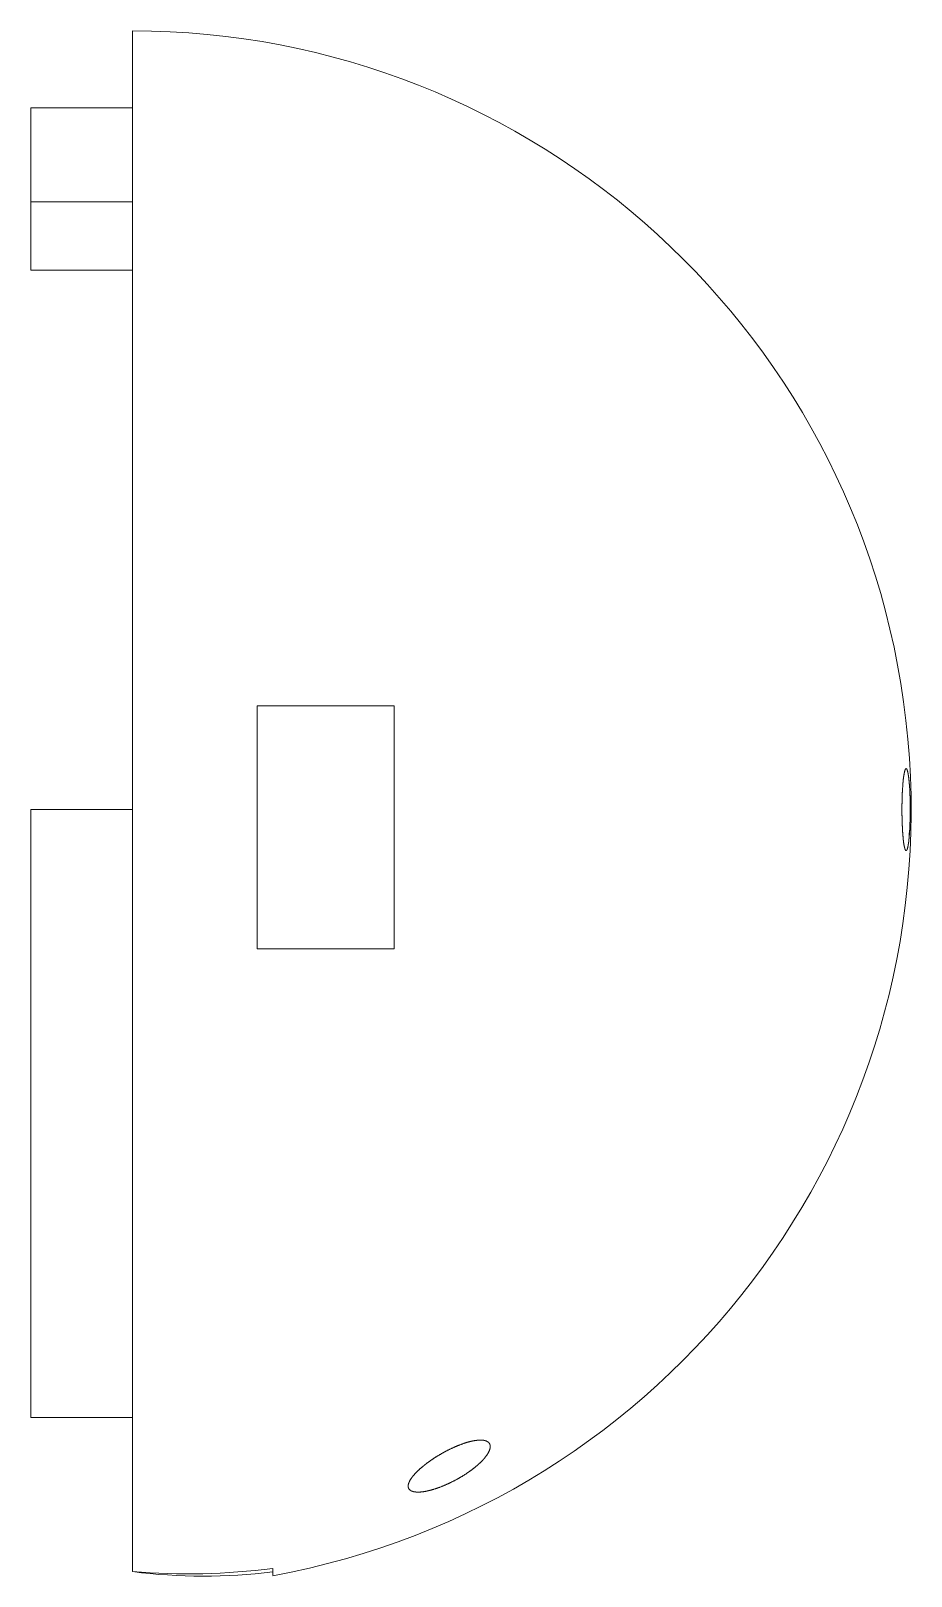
# Paper-space layout '_Direita' of a CAD drawing. Header units: millimetres. Extents: x -10 to 75, y -74 to 75.
import ezdxf

# ---------------------------------------------------------------- set-up
doc = ezdxf.new("R2010")
doc.units = ezdxf.units.MM

psp = doc.layouts.new('_Direita')

# ---------------------------------------------------------------- linework, layer by layer
at = {"color": 7, "linetype": 'Continuous', "lineweight": 15}
for p, q in [((0, 75), (0, -73.38)), ((0, 67.6), (-9.8, 67.6)), ((-9.8, 51.96), (-9.8, 67.6)), ((-9.8, 58.54), (0, 58.54)), ((-9.8, 51.96), (0, 51.96)), ((12, 10), (25.2, 10)), ((12, -13.4), (12, 10)), ((25.2, 10), (25.2, -13.4)), ((-9.8, 0), (0, 0)), ((-9.8, -58.54), (-9.8, 0)), ((25.2, -13.4), (12, -13.4)), ((-9.8, -58.54), (0, -58.54)), ((13.5, -73.77), (13.5, -73.08))]:
    psp.add_line(p, q, dxfattribs=at)
for centre, radius, start, end in [((0, 0), 75, 280.3698, 90), ((5.33, -10.04), 63.56, 265.1918, 277.3864), ((6.85, -19.56), 54.26, 262.7495, 277.0428)]:
    psp.add_arc(centre, radius, start, end, dxfattribs=at)
for points, knots in [([(74.78, -3.02), (74.81, -2.66), (74.83, -2.46), (74.86, -2.04), (74.87, -1.81), (74.89, -1.33), (74.9, -1.09), (74.91, -0.58), (74.92, -0.32), (74.92, 0.19), (74.91, 0.45), (74.9, 0.96), (74.9, 1.22), (74.88, 1.69), (74.87, 1.93), (74.84, 2.36), (74.82, 2.56), (74.79, 2.93), (74.77, 3.1), (74.72, 3.4), (74.7, 3.52), (74.65, 3.73), (74.63, 3.81), (74.58, 3.92), (74.55, 3.95), (74.5, 3.95), (74.47, 3.93), (74.42, 3.84), (74.4, 3.77), (74.35, 3.58), (74.33, 3.46), (74.28, 3.18), (74.26, 3.02), (74.22, 2.66), (74.21, 2.47), (74.18, 2.04), (74.16, 1.81), (74.14, 1.34), (74.14, 1.09), (74.12, 0.58), (74.12, 0.33), (74.12, -0.19), (74.12, -0.45), (74.13, -0.96), (74.14, -1.21), (74.16, -1.69), (74.17, -1.93), (74.2, -2.36), (74.22, -2.56), (74.25, -2.94), (74.27, -3.1), (74.31, -3.4), (74.34, -3.52), (74.39, -3.73), (74.41, -3.81), (74.46, -3.92), (74.49, -3.95), (74.54, -3.95), (74.56, -3.93), (74.62, -3.84), (74.64, -3.77), (74.69, -3.58), (74.71, -3.46), (74.76, -3.18), (74.78, -3.02), (74.81, -2.66)], [-0.03125, -0.03125, 0, 0, 0.03125, 0.03125, 0.0625, 0.0625, 0.09375, 0.09375, 0.125, 0.125, 0.15625, 0.15625, 0.1875, 0.1875, 0.21875, 0.21875, 0.25, 0.25, 0.28125, 0.28125, 0.3125, 0.3125, 0.34375, 0.34375, 0.375, 0.375, 0.40625, 0.40625, 0.4375, 0.4375, 0.46875, 0.46875, 0.5, 0.5, 0.53125, 0.53125, 0.5625, 0.5625, 0.59375, 0.59375, 0.625, 0.625, 0.65625, 0.65625, 0.6875, 0.6875, 0.71875, 0.71875, 0.75, 0.75, 0.78125, 0.78125, 0.8125, 0.8125, 0.84375, 0.84375, 0.875, 0.875, 0.90625, 0.90625, 0.9375, 0.9375, 0.96875, 0.96875, 1, 1, 1.03125, 1.03125]), ([(27.47, -65.73), (27.87, -65.71), (28.09, -65.68), (28.55, -65.58), (28.8, -65.52), (29.31, -65.36), (29.57, -65.27), (30.09, -65.06), (30.34, -64.95), (30.85, -64.7), (31.11, -64.57), (31.59, -64.3), (31.82, -64.16), (32.27, -63.87), (32.48, -63.72), (32.88, -63.42), (33.07, -63.27), (33.41, -62.97), (33.57, -62.82), (33.85, -62.52), (33.97, -62.37), (34.18, -62.09), (34.26, -61.95), (34.39, -61.69), (34.43, -61.56), (34.46, -61.33), (34.45, -61.22), (34.38, -61.03), (34.31, -60.95), (34.13, -60.82), (34.01, -60.77), (33.71, -60.72), (33.53, -60.71), (33.24, -60.73), (33.14, -60.74), (32.92, -60.77), (32.81, -60.79), (32.46, -60.87), (32.21, -60.93), (31.71, -61.1), (31.45, -61.2), (30.93, -61.42), (30.67, -61.54), (30.17, -61.79), (29.92, -61.93), (29.44, -62.21), (29.2, -62.35), (28.76, -62.65), (28.55, -62.8), (28.14, -63.1), (27.96, -63.25), (27.61, -63.55), (27.45, -63.7), (27.17, -64), (27.04, -64.14), (26.83, -64.42), (26.74, -64.55), (26.62, -64.81), (26.57, -64.93), (26.54, -65.16), (26.55, -65.26), (26.62, -65.43), (26.69, -65.51), (26.83, -65.6), (26.88, -65.62), (27, -65.67), (27.07, -65.69), (27.3, -65.72), (27.47, -65.73), (27.87, -65.71)], [-0.03125, -0.03125, 0, 0, 0.03125, 0.03125, 0.0625, 0.0625, 0.09375, 0.09375, 0.125, 0.125, 0.15625, 0.15625, 0.1875, 0.1875, 0.21875, 0.21875, 0.25, 0.25, 0.28125, 0.28125, 0.3125, 0.3125, 0.34375, 0.34375, 0.375, 0.375, 0.40625, 0.40625, 0.4375, 0.4375, 0.46875, 0.46875, 0.5, 0.5, 0.515625, 0.515625, 0.53125, 0.53125, 0.5625, 0.5625, 0.59375, 0.59375, 0.625, 0.625, 0.65625, 0.65625, 0.6875, 0.6875, 0.71875, 0.71875, 0.75, 0.75, 0.78125, 0.78125, 0.8125, 0.8125, 0.84375, 0.84375, 0.875, 0.875, 0.90625, 0.90625, 0.9375, 0.9375, 0.953125, 0.953125, 0.96875, 0.96875, 1, 1, 1.03125, 1.03125])]:
    psp.add_open_spline(points, degree=3, knots=knots, dxfattribs=at)

doc.saveas('drawing.dxf')
